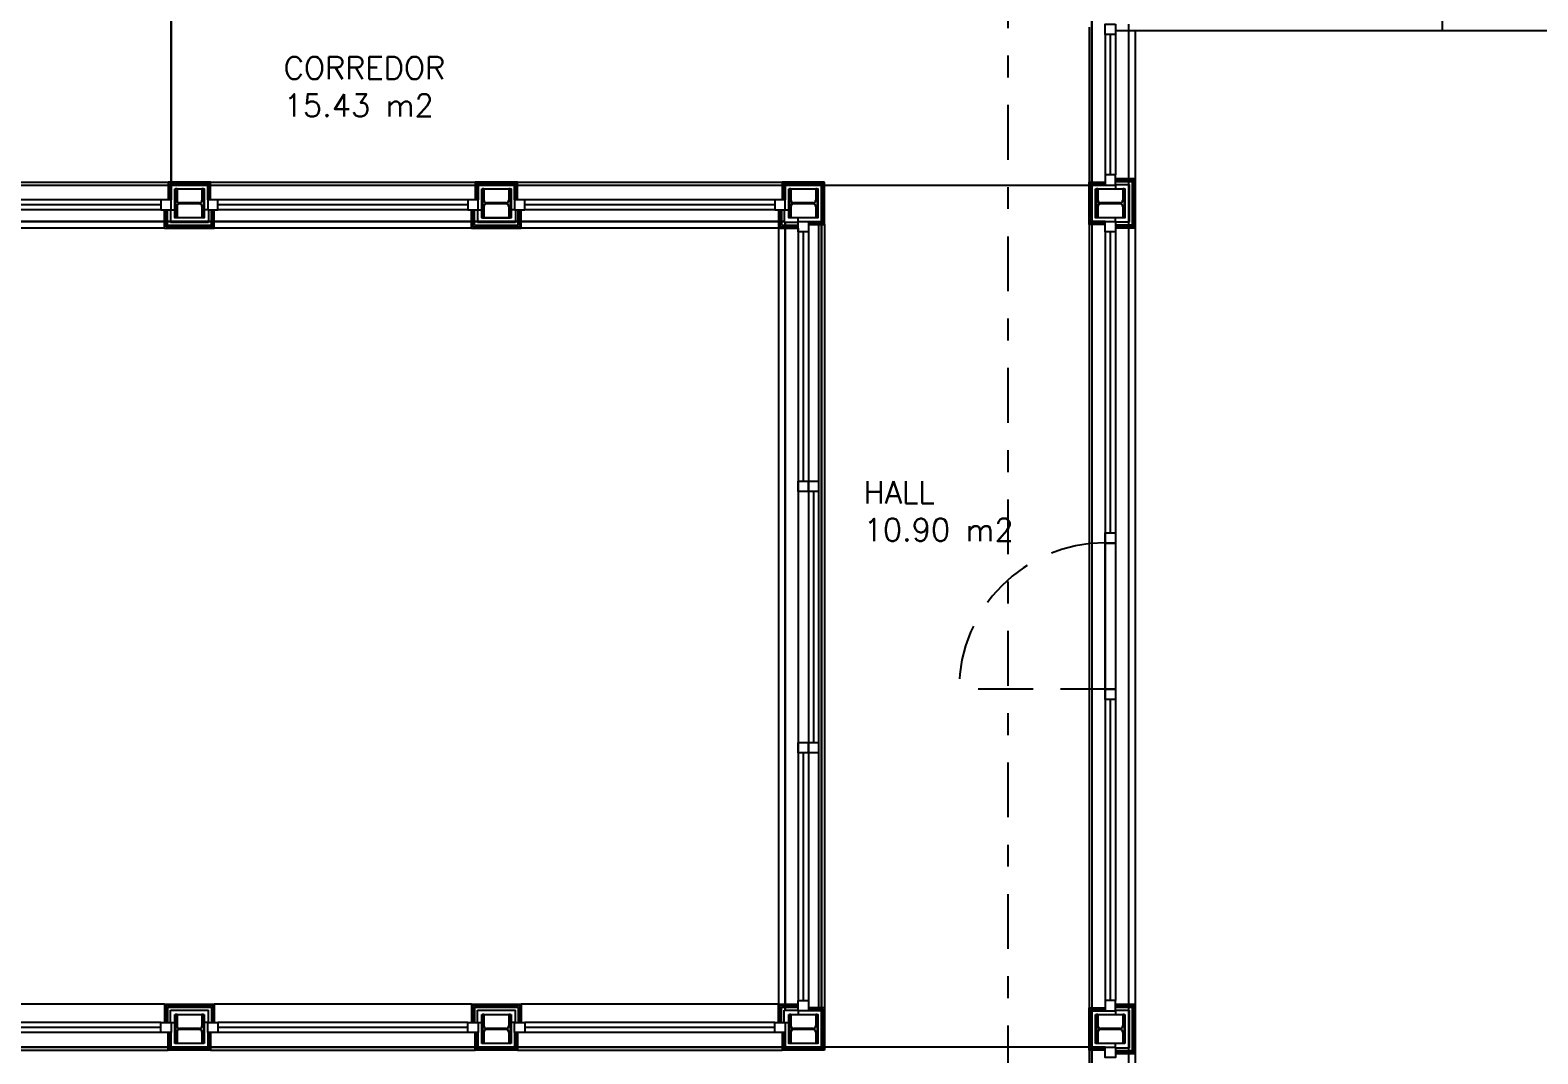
# Model space of a CAD drawing. Header units: millimetres. Extents: x 145 to 60311, y -8355 to 8851.
# Drawn here: x 773.99 to 780.87, y 510.89 to 515.56 of the extents above; entities that cross this region are included whole.
import ezdxf

# ---------------------------------------------------------------- set-up
doc = ezdxf.new("R2010")
doc.units = ezdxf.units.MM
doc.linetypes.add('DASHDOT2', pattern=[0.5, 0.25, -0.125, 0, -0.125])
doc.linetypes.add('HIDDEN', pattern=[0.375, 0.25, -0.125])
for name, color, linetype in [('ARQ', 8, 'Continuous'), ('ARQ-TEXTO', 8, 'Continuous'), ('CABOS', 3, 'DASHDOT2')]:
    doc.layers.add(name, color=color, linetype=linetype)
doc.styles.add('ROMANS', font='romans', dxfattribs={"height": 1.2})

msp = doc.modelspace()

# ---------------------------------------------------------------- linework, layer by layer
at = {"layer": 'ARQ'}
for p, q in [((774.6359, 514.8582), (774.6359, 517.6249)), ((774.6359, 516.4916), (774.6359, 514.8582)), ((778.8359, 514.8582), (778.8359, 516.4916)), ((778.8359, 516.4916), (778.8359, 510.1249)), ((778.8359, 516.4916), (778.8359, 513.3582)), ((780.4326, 515.6516), (780.4326, 515.5616)), ((779.0025, 515.5916), (779.0025, 510.1915)), ((779.0025, 515.5916), (779.0025, 510.1915)), ((778.8225, 515.5782), (778.8225, 510.2049)), ((778.8959, 515.5449), (778.8959, 514.9049)), ((778.9192, 515.5449), (778.9192, 514.9049)), ((780.4326, 515.5616), (778.9425, 515.5616)), ((778.9425, 515.5449), (778.9425, 514.9049)), ((781.6059, 515.5616), (778.9725, 515.5616)), ((779.0325, 515.5616), (779.0325, 514.7416)), ((783.2326, 515.5616), (779.0325, 515.5616)), ((779.0325, 515.5616), (779.0325, 510.2215)), ((767.8025, 514.8582), (774.6359, 514.8582)), ((767.8025, 514.8582), (777.6025, 514.8582)), ((773.4158, 514.8715), (774.6225, 514.8715)), ((774.8159, 514.8715), (774.6225, 514.8715)), ((774.6225, 514.8715), (774.6225, 514.7915)), ((774.6292, 514.7915), (774.6292, 514.8649)), ((774.6292, 514.8649), (774.8092, 514.8649)), ((774.6359, 514.8582), (778.8359, 514.8582)), ((774.6559, 514.8415), (774.6559, 514.7082)), ((774.6625, 514.8415), (774.6559, 514.8415)), ((774.6625, 514.8415), (774.6625, 514.789)), ((774.7759, 514.8415), (774.7759, 514.789)), ((774.7825, 514.8415), (774.7759, 514.8415)), ((774.7825, 514.8415), (774.7825, 514.7082)), ((774.8092, 514.8649), (774.8092, 514.7915)), ((774.8159, 514.7915), (774.8159, 514.8715)), ((774.8159, 514.8715), (776.0225, 514.8715)), ((776.2159, 514.8715), (776.0225, 514.8715)), ((776.0225, 514.8715), (776.0225, 514.7915)), ((776.0292, 514.7915), (776.0292, 514.8649)), ((776.0292, 514.8649), (776.2092, 514.8649)), ((776.0559, 514.8415), (776.0559, 514.7082)), ((776.0625, 514.8415), (776.0559, 514.8415)), ((776.0625, 514.8415), (776.0625, 514.789)), ((776.1759, 514.8415), (776.1759, 514.789)), ((776.1825, 514.8415), (776.1759, 514.8415)), ((776.1825, 514.8415), (776.1825, 514.7082)), ((776.2092, 514.8649), (776.2092, 514.7915)), ((776.2159, 514.7915), (776.2159, 514.8715)), ((776.2159, 514.8715), (777.4225, 514.8715)), ((777.6159, 514.8715), (777.4225, 514.8715)), ((777.4225, 514.8715), (777.4225, 514.7915)), ((777.4292, 514.7915), (777.4292, 514.8649)), ((777.4292, 514.8649), (777.6092, 514.8649)), ((777.6025, 514.8582), (777.4359, 514.8582)), ((777.4359, 514.8582), (777.4359, 514.7915)), ((777.4559, 514.8415), (777.4559, 514.7082)), ((777.4625, 514.8415), (777.4559, 514.8415)), ((777.4625, 514.8415), (777.4625, 514.789)), ((777.5759, 514.8415), (777.5759, 514.789)), ((777.5825, 514.8415), (777.5759, 514.8415)), ((777.5825, 514.8415), (777.5825, 514.7082)), ((777.6025, 510.9249), (777.6025, 514.8582)), ((777.6025, 514.6915), (777.6025, 514.8582)), ((777.6025, 514.8582), (777.6025, 510.9249)), ((777.6092, 514.8649), (777.6092, 514.6849)), ((777.6159, 514.6782), (777.6159, 514.8715)), ((778.8225, 514.6782), (778.8225, 514.8715)), ((778.8225, 514.8715), (778.8959, 514.8715)), ((778.8292, 514.6849), (778.8292, 514.8649)), ((778.8292, 514.8649), (778.8959, 514.8649)), ((778.8359, 514.8582), (778.8359, 510.9249)), ((778.8359, 514.6915), (778.8359, 514.8582)), ((778.8359, 514.8582), (778.8959, 514.8582)), ((778.8559, 514.8415), (778.8559, 514.7082)), ((778.8625, 514.8415), (778.8559, 514.8415)), ((778.8625, 514.8415), (778.8625, 514.789)), ((778.9425, 514.8882), (779.0325, 514.8882)), ((779.0259, 514.8815), (778.9425, 514.8815)), ((778.9425, 514.8749), (779.0192, 514.8749)), ((778.9425, 514.8615), (779.0059, 514.8615)), ((778.9425, 514.8582), (778.9425, 514.8415)), ((778.9759, 514.8415), (778.9759, 514.789)), ((778.9825, 514.8415), (778.9759, 514.8415)), ((778.9825, 514.8415), (778.9825, 514.7082)), ((779.0059, 514.8615), (779.0059, 514.6882)), ((779.0192, 514.8749), (779.0192, 514.6749)), ((779.0259, 514.6682), (779.0259, 514.8815)), ((779.0325, 514.8882), (779.0325, 514.6615)), ((774.5892, 514.7915), (773.4492, 514.7915)), ((774.5892, 514.7682), (773.4492, 514.7682)), ((774.6625, 514.7607), (774.6625, 514.7082)), ((774.7639, 514.777), (774.6745, 514.777)), ((774.7639, 514.7727), (774.6745, 514.7727)), ((774.7759, 514.7607), (774.7759, 514.7082)), ((775.9892, 514.7915), (774.8492, 514.7915)), ((775.9892, 514.7682), (774.8492, 514.7682)), ((776.0625, 514.7607), (776.0625, 514.7082)), ((776.1639, 514.777), (776.0745, 514.777)), ((776.1639, 514.7727), (776.0745, 514.7727)), ((776.1759, 514.7607), (776.1759, 514.7082)), ((777.3892, 514.7915), (776.2492, 514.7915)), ((777.3892, 514.7682), (776.2492, 514.7682)), ((777.4625, 514.7607), (777.4625, 514.7082)), ((777.5639, 514.777), (777.4745, 514.777)), ((777.5639, 514.7727), (777.4745, 514.7727)), ((777.5759, 514.7607), (777.5759, 514.7082)), ((778.8625, 514.7607), (778.8625, 514.7082)), ((778.9639, 514.777), (778.8745, 514.777)), ((778.9639, 514.7727), (778.8745, 514.7727)), ((778.9759, 514.7607), (778.9759, 514.7082)), ((777.4359, 514.6915), (767.6358, 514.6915)), ((767.6358, 514.6915), (777.4359, 514.6915)), ((774.5892, 514.7449), (773.4492, 514.7449)), ((774.6059, 514.6615), (774.6059, 514.7449)), ((774.6125, 514.7449), (774.6125, 514.6682)), ((774.6192, 514.6749), (774.6192, 514.7449)), ((774.6325, 514.7449), (774.6325, 514.6882)), ((774.6325, 514.6882), (774.8059, 514.6882)), ((774.6359, 514.7449), (774.6525, 514.7449)), ((774.6625, 514.7082), (774.6559, 514.7082)), ((774.7825, 514.7082), (774.7759, 514.7082)), ((774.8025, 514.7449), (774.7859, 514.7449)), ((774.8059, 514.7449), (774.8059, 514.6882)), ((774.8192, 514.6749), (774.8192, 514.7449)), ((774.8259, 514.6682), (774.8259, 514.7449)), ((774.8325, 514.6615), (774.8325, 514.7449)), ((775.9892, 514.7449), (774.8492, 514.7449)), ((776.0059, 514.6615), (776.0059, 514.7449)), ((776.0125, 514.7449), (776.0125, 514.6682)), ((776.0192, 514.6749), (776.0192, 514.7449)), ((776.0325, 514.7449), (776.0325, 514.6882)), ((776.0325, 514.6882), (776.2059, 514.6882)), ((776.0359, 514.7449), (776.0525, 514.7449)), ((776.0625, 514.7082), (776.0559, 514.7082)), ((776.0559, 514.7082), (776.1825, 514.7082)), ((776.1825, 514.7082), (776.1759, 514.7082)), ((776.2025, 514.7449), (776.1859, 514.7449)), ((776.2059, 514.7449), (776.2059, 514.6882)), ((776.2192, 514.6749), (776.2192, 514.7449)), ((776.2259, 514.6682), (776.2259, 514.7449)), ((776.2325, 514.6615), (776.2325, 514.7449)), ((777.3892, 514.7449), (776.2492, 514.7449)), ((777.4059, 514.7449), (777.4059, 514.6615)), ((777.4059, 514.7215), (777.4059, 511.1215)), ((777.4125, 514.7449), (777.4125, 514.6682)), ((777.4192, 514.7449), (777.4192, 514.6749)), ((777.4325, 514.7449), (777.4325, 514.6882)), ((777.4325, 514.6882), (777.4959, 514.6882)), ((777.4359, 514.7449), (777.4525, 514.7449)), ((777.4359, 511.0915), (777.4359, 514.6915)), ((777.4359, 514.6915), (777.4359, 511.0915)), ((777.4625, 514.7082), (777.4559, 514.7082)), ((777.4959, 514.6915), (777.4959, 514.7082)), ((777.5425, 514.6915), (777.6025, 514.6915)), ((777.5825, 514.7082), (777.5759, 514.7082)), ((777.6025, 514.6915), (777.6025, 511.0915)), ((778.8959, 514.6915), (778.8359, 514.6915)), ((778.8625, 514.7082), (778.8559, 514.7082)), ((778.9425, 514.6915), (778.9425, 514.7082)), ((779.0059, 514.6882), (778.9425, 514.6882)), ((778.9825, 514.7082), (778.9759, 514.7082)), ((774.6059, 514.6615), (773.4325, 514.6615)), ((774.6059, 514.6615), (774.8325, 514.6615)), ((774.6125, 514.6682), (774.8259, 514.6682)), ((774.6192, 514.6749), (774.8192, 514.6749)), ((776.0059, 514.6615), (774.8325, 514.6615)), ((776.0059, 514.6615), (776.2325, 514.6615)), ((776.0125, 514.6682), (776.2259, 514.6682)), ((776.0192, 514.6749), (776.2192, 514.6749)), ((777.4059, 514.6615), (776.2325, 514.6615)), ((777.4059, 514.6615), (777.4959, 514.6615)), ((777.4125, 514.6682), (777.4959, 514.6682)), ((777.4192, 514.6749), (777.4959, 514.6749)), ((777.4959, 514.6615), (777.4959, 511.1382)), ((777.5192, 514.6449), (777.5192, 513.5071)), ((777.6092, 514.6849), (777.5425, 514.6849)), ((777.5425, 514.6782), (777.6159, 514.6782)), ((777.5425, 514.6449), (777.5425, 513.4604)), ((777.5892, 514.6782), (777.5892, 511.1049)), ((777.6159, 514.6782), (777.6159, 511.1049)), ((778.8959, 514.6782), (778.8225, 514.6782)), ((778.8959, 514.6849), (778.8292, 514.6849)), ((778.8959, 514.6449), (778.8959, 511.1382)), ((778.9192, 514.6449), (778.9192, 513.2715)), ((779.0192, 514.6749), (778.9425, 514.6749)), ((778.9425, 514.6682), (779.0259, 514.6682)), ((779.0325, 514.6615), (778.9425, 514.6615)), ((778.9425, 514.6449), (778.9425, 511.1382)), ((779.0325, 514.6615), (779.0325, 511.1215)), ((777.5425, 513.4604), (777.5425, 512.3149)), ((777.5659, 513.4604), (777.5659, 512.3149)), ((778.9192, 512.5115), (778.9192, 511.1382)), ((777.4959, 512.3149), (777.4959, 511.1382)), ((777.5425, 512.3149), (777.5425, 511.1382)), ((777.5192, 512.2682), (777.5192, 511.1382)), ((774.6059, 511.1215), (773.4325, 511.1215)), ((774.6059, 511.1215), (774.8325, 511.1215)), ((774.6059, 511.1215), (774.6059, 511.0382)), ((774.6125, 511.0382), (774.6125, 511.1149)), ((774.6125, 511.1149), (774.8259, 511.1149)), ((774.8259, 511.1149), (774.8259, 511.0382)), ((776.0059, 511.1215), (774.8325, 511.1215)), ((774.8325, 511.1215), (774.8325, 511.0382)), ((776.0059, 511.1215), (776.2325, 511.1215)), ((776.0059, 511.1215), (776.0059, 511.0382)), ((776.0125, 511.0382), (776.0125, 511.1149)), ((776.0125, 511.1149), (776.2259, 511.1149)), ((776.2259, 511.1149), (776.2259, 511.0382)), ((777.4059, 511.1215), (776.2325, 511.1215)), ((776.2325, 511.1215), (776.2325, 511.0382)), ((777.4059, 511.0382), (777.4059, 511.1215)), ((777.4059, 511.1215), (777.4959, 511.1215)), ((777.4125, 511.0382), (777.4125, 511.1149)), ((777.4125, 511.1149), (777.4959, 511.1149)), ((778.9425, 511.1215), (779.0325, 511.1215)), ((779.0259, 511.1149), (778.9425, 511.1149)), ((779.0259, 510.9015), (779.0259, 511.1149)), ((779.0325, 511.1215), (779.0325, 510.8949)), ((774.6192, 511.1082), (774.8192, 511.1082)), ((774.6192, 511.1082), (774.6192, 511.0382)), ((774.6325, 511.0949), (774.8059, 511.0949)), ((774.6325, 511.0382), (774.6325, 511.0949)), ((774.6525, 511.0749), (774.7859, 511.0749)), ((774.6525, 510.9415), (774.6525, 511.0749)), ((774.6559, 511.0749), (774.6559, 510.9415)), ((774.6625, 511.0749), (774.6559, 511.0749)), ((774.6625, 511.0749), (774.6625, 511.0224)), ((774.7759, 511.0749), (774.7759, 511.0224)), ((774.7825, 511.0749), (774.7759, 511.0749)), ((774.7825, 511.0749), (774.7825, 510.9415)), ((774.7859, 511.0749), (774.7859, 510.9415)), ((774.8059, 511.0382), (774.8059, 511.0949)), ((774.8192, 511.1082), (774.8192, 511.0382)), ((776.0192, 511.1082), (776.2192, 511.1082)), ((776.0192, 511.1082), (776.0192, 511.0382)), ((776.0325, 511.0949), (776.2059, 511.0949)), ((776.0325, 511.0382), (776.0325, 511.0949)), ((776.0525, 511.0749), (776.1859, 511.0749)), ((776.0525, 510.9415), (776.0525, 511.0749)), ((776.0559, 511.0749), (776.0559, 510.9415)), ((776.0625, 511.0749), (776.0559, 511.0749)), ((776.0559, 511.0749), (776.1825, 511.0749)), ((776.0625, 511.0749), (776.0625, 511.0224)), ((776.1759, 511.0749), (776.1759, 511.0224)), ((776.1825, 511.0749), (776.1759, 511.0749)), ((776.1825, 511.0749), (776.1825, 510.9415)), ((776.1859, 511.0749), (776.1859, 510.9415)), ((776.2059, 511.0382), (776.2059, 511.0949)), ((776.2192, 511.1082), (776.2192, 511.0382)), ((777.4192, 511.0382), (777.4192, 511.1082)), ((777.4192, 511.1082), (777.4959, 511.1082)), ((777.4325, 511.0382), (777.4325, 511.0949)), ((777.4325, 511.0949), (777.4959, 511.0949)), ((777.4559, 511.0749), (777.4559, 510.9415)), ((777.4625, 511.0749), (777.4559, 511.0749)), ((777.4559, 511.0749), (777.5825, 511.0749)), ((777.4625, 511.0749), (777.4625, 511.0224)), ((777.4959, 511.0915), (777.4959, 511.0749)), ((777.6159, 511.1049), (777.5425, 511.1049)), ((777.6092, 511.0982), (777.5425, 511.0982)), ((777.6025, 511.0915), (777.5425, 511.0915)), ((777.5759, 511.0749), (777.5759, 511.0224)), ((777.5825, 511.0749), (777.5759, 511.0749)), ((777.5825, 511.0749), (777.5825, 510.9415)), ((777.6025, 511.0915), (777.6025, 510.9249)), ((777.6092, 510.9182), (777.6092, 511.0982)), ((777.6159, 511.1049), (777.6159, 510.9115)), ((778.8225, 510.9115), (778.8225, 511.1049)), ((778.8225, 511.1049), (778.8959, 511.1049)), ((778.8292, 510.9182), (778.8292, 511.0982)), ((778.8292, 511.0982), (778.8959, 511.0982)), ((778.8359, 510.9249), (778.8359, 511.0915)), ((778.8359, 511.0915), (778.8959, 511.0915)), ((778.8525, 511.0749), (778.9859, 511.0749)), ((778.8525, 510.9415), (778.8525, 511.0749)), ((778.8559, 511.0749), (778.8559, 510.9415)), ((778.8625, 511.0749), (778.8559, 511.0749)), ((778.8625, 511.0749), (778.8625, 511.0224)), ((778.9425, 511.1082), (779.0192, 511.1082)), ((778.9425, 511.0949), (779.0059, 511.0949)), ((778.9425, 511.0915), (778.9425, 511.0749)), ((778.9759, 511.0749), (778.9759, 511.0224)), ((778.9825, 511.0749), (778.9759, 511.0749)), ((778.9825, 511.0749), (778.9825, 510.9415)), ((778.9859, 511.0749), (778.9859, 510.9415)), ((779.0059, 511.0949), (779.0059, 510.9215)), ((779.0192, 511.1082), (779.0192, 510.9082)), ((774.5892, 511.0382), (773.4492, 511.0382)), ((774.5892, 511.0149), (773.4492, 511.0149)), ((774.5892, 510.9915), (773.4492, 510.9915)), ((774.6225, 510.9115), (774.6225, 510.9915)), ((774.6292, 510.9915), (774.6292, 510.9182)), ((774.6359, 511.0382), (774.6525, 511.0382)), ((774.6359, 510.9249), (774.6359, 510.9915)), ((774.6625, 510.994), (774.6625, 510.9415)), ((774.7639, 511.0104), (774.6745, 511.0104)), ((774.7639, 511.006), (774.6745, 511.006)), ((774.7759, 510.994), (774.7759, 510.9415)), ((774.8025, 511.0382), (774.7859, 511.0382)), ((774.8025, 510.9915), (774.8025, 510.9249)), ((774.8092, 510.9182), (774.8092, 510.9915)), ((774.8159, 510.9915), (774.8159, 510.9115)), ((775.9892, 511.0382), (774.8492, 511.0382)), ((775.9892, 511.0149), (774.8492, 511.0149)), ((775.9892, 510.9915), (774.8492, 510.9915)), ((776.0225, 510.9115), (776.0225, 510.9915)), ((776.0292, 510.9915), (776.0292, 510.9182)), ((776.0359, 511.0382), (776.0525, 511.0382)), ((776.0359, 510.9249), (776.0359, 510.9915)), ((776.0625, 510.994), (776.0625, 510.9415)), ((776.1639, 511.0104), (776.0745, 511.0104)), ((776.1639, 511.006), (776.0745, 511.006)), ((776.1759, 510.994), (776.1759, 510.9415)), ((776.2025, 511.0382), (776.1859, 511.0382)), ((776.2025, 510.9915), (776.2025, 510.9249)), ((776.2092, 510.9182), (776.2092, 510.9915)), ((776.2159, 510.9915), (776.2159, 510.9115)), ((777.3892, 511.0382), (776.2492, 511.0382)), ((777.3892, 511.0149), (776.2492, 511.0149)), ((777.3892, 510.9915), (776.2492, 510.9915)), ((777.4225, 510.9915), (777.4225, 510.9115)), ((777.4292, 510.9915), (777.4292, 510.9182)), ((777.4359, 511.0382), (777.4525, 511.0382)), ((777.4359, 510.9915), (777.4359, 510.9249)), ((777.4625, 510.994), (777.4625, 510.9415)), ((777.5639, 511.0104), (777.4745, 511.0104)), ((777.5639, 511.006), (777.4745, 511.006)), ((777.5759, 510.994), (777.5759, 510.9415)), ((778.8625, 510.994), (778.8625, 510.9415)), ((778.9639, 511.0104), (778.8745, 511.0104)), ((778.9639, 511.006), (778.8745, 511.006)), ((778.9759, 510.994), (778.9759, 510.9415)), ((778.8359, 510.9249), (770.6025, 510.9249)), ((770.6025, 510.9249), (777.6025, 510.9249)), ((773.4158, 510.9115), (774.6225, 510.9115)), ((774.8159, 510.9115), (774.6225, 510.9115)), ((774.6292, 510.9182), (774.8092, 510.9182)), ((774.8025, 510.9249), (774.6359, 510.9249)), ((774.7859, 510.9415), (774.6525, 510.9415)), ((774.6625, 510.9415), (774.6559, 510.9415)), ((774.7825, 510.9415), (774.7759, 510.9415)), ((774.8159, 510.9115), (776.0225, 510.9115)), ((776.2159, 510.9115), (776.0225, 510.9115)), ((776.0292, 510.9182), (776.2092, 510.9182)), ((776.2025, 510.9249), (776.0359, 510.9249)), ((776.1859, 510.9415), (776.0525, 510.9415)), ((776.0625, 510.9415), (776.0559, 510.9415)), ((776.1825, 510.9415), (776.0559, 510.9415)), ((776.1825, 510.9415), (776.1759, 510.9415)), ((776.2159, 510.9115), (777.4225, 510.9115)), ((777.6159, 510.9115), (777.4225, 510.9115)), ((777.4292, 510.9182), (777.6092, 510.9182)), ((777.6025, 510.9249), (777.4359, 510.9249)), ((777.4625, 510.9415), (777.4559, 510.9415)), ((777.5825, 510.9415), (777.4559, 510.9415)), ((777.5825, 510.9415), (777.5759, 510.9415)), ((778.8359, 510.9249), (777.6025, 510.9249)), ((778.8959, 510.9115), (778.8225, 510.9115)), ((778.8959, 510.9182), (778.8292, 510.9182)), ((778.8959, 510.9249), (778.8359, 510.9249)), ((778.8359, 510.1249), (778.8359, 510.9249)), ((778.9859, 510.9415), (778.8525, 510.9415)), ((778.8625, 510.9415), (778.8559, 510.9415)), ((778.9425, 510.9249), (778.9425, 510.9415)), ((779.0059, 510.9215), (778.9425, 510.9215)), ((779.0192, 510.9082), (778.9425, 510.9082)), ((778.9825, 510.9415), (778.9759, 510.9415)), ((778.9425, 510.9015), (779.0259, 510.9015)), ((779.0325, 510.8949), (778.9425, 510.8949))]:
    msp.add_line(p, q, dxfattribs=at)
at = {"layer": 'ARQ', "linetype": 'HIDDEN'}
msp.add_line((778.9425, 512.5582), (778.2292, 512.5582), dxfattribs=at)
at = {"layer": 'ARQ'}
for points in [[(778.8359, 514.8582), (778.8359, 516.4916)], [(774.8025, 514.7915), (774.8025, 514.8582), (774.6359, 514.8582), (774.6359, 514.7915)], [(776.2025, 514.7915), (776.2025, 514.8582), (776.0359, 514.8582), (776.0359, 514.7915)]]:
    msp.add_lwpolyline(points, dxfattribs=at)
for points in [[(778.9425, 515.5916), (778.9425, 515.5449), (778.8959, 515.5449), (778.8959, 515.5916)], [(778.9425, 514.8582), (778.9425, 514.9049), (778.8959, 514.9049), (778.8959, 514.8582)], [(774.6525, 514.8415), (774.7859, 514.8415), (774.7859, 514.7082), (774.6525, 514.7082)], [(776.0525, 514.8415), (776.1859, 514.8415), (776.1859, 514.7082), (776.0525, 514.7082)], [(777.4525, 514.8415), (777.5859, 514.8415), (777.5859, 514.7082), (777.4525, 514.7082)], [(778.8525, 514.8415), (778.9859, 514.8415), (778.9859, 514.7082), (778.8525, 514.7082)], [(774.6359, 514.7449), (774.6359, 514.7915), (774.5892, 514.7915), (774.5892, 514.7449)], [(774.8492, 514.7449), (774.8492, 514.7915), (774.8025, 514.7915), (774.8025, 514.7449)], [(776.0359, 514.7449), (776.0359, 514.7915), (775.9892, 514.7915), (775.9892, 514.7449)], [(776.2492, 514.7449), (776.2492, 514.7915), (776.2025, 514.7915), (776.2025, 514.7449)], [(777.4359, 514.7449), (777.4359, 514.7915), (777.3892, 514.7915), (777.3892, 514.7449)], [(777.5425, 514.6915), (777.5425, 514.6449), (777.4959, 514.6449), (777.4959, 514.6915)], [(778.9425, 514.6915), (778.9425, 514.6449), (778.8959, 514.6449), (778.8959, 514.6915)], [(777.5425, 513.5071), (777.5425, 513.4604), (777.4959, 513.4604), (777.4959, 513.5071)], [(777.5892, 513.5071), (777.5892, 513.4604), (777.5425, 513.4604), (777.5425, 513.5071)], [(778.9425, 513.2715), (778.9425, 513.2249), (778.8959, 513.2249), (778.8959, 513.2715)], [(778.9425, 513.2249), (778.9425, 512.5582), (778.8959, 512.5582), (778.8959, 513.2249)], [(778.9425, 512.5582), (778.9425, 512.5115), (778.8959, 512.5115), (778.8959, 512.5582)], [(777.5425, 512.3149), (777.5425, 512.2682), (777.4959, 512.2682), (777.4959, 512.3149)], [(777.5892, 512.3149), (777.5892, 512.2682), (777.5425, 512.2682), (777.5425, 512.3149)], [(777.5425, 511.1382), (777.5425, 511.0915), (777.4959, 511.0915), (777.4959, 511.1382)], [(778.9425, 511.0915), (778.9425, 511.1382), (778.8959, 511.1382), (778.8959, 511.0915)], [(777.4525, 511.0749), (777.5859, 511.0749), (777.5859, 510.9415), (777.4525, 510.9415)], [(774.6359, 511.0382), (774.6359, 510.9915), (774.5892, 510.9915), (774.5892, 511.0382)], [(774.8492, 511.0382), (774.8492, 510.9915), (774.8025, 510.9915), (774.8025, 511.0382)], [(776.0359, 511.0382), (776.0359, 510.9915), (775.9892, 510.9915), (775.9892, 511.0382)], [(776.2492, 511.0382), (776.2492, 510.9915), (776.2025, 510.9915), (776.2025, 511.0382)], [(777.4359, 511.0382), (777.4359, 510.9915), (777.3892, 510.9915), (777.3892, 511.0382)], [(778.9425, 510.9249), (778.9425, 510.8782), (778.8959, 510.8782), (778.8959, 510.9249)]]:
    msp.add_lwpolyline(points, close=True, dxfattribs=at)
for centre, start, end in [((774.6745, 514.789), 180, 270), ((774.6745, 514.7607), 90, 180), ((774.7639, 514.789), 270, 0), ((774.7639, 514.7607), 0, 90), ((776.0745, 514.789), 180, 270), ((776.0745, 514.7607), 90, 180), ((776.1639, 514.789), 270, 0), ((776.1639, 514.7607), 0, 90), ((777.4745, 514.789), 180, 270), ((777.4745, 514.7607), 90, 180), ((777.5639, 514.789), 270, 0), ((777.5639, 514.7607), 0, 90), ((778.8745, 514.789), 180, 270), ((778.8745, 514.7607), 90, 180), ((778.9639, 514.789), 270, 0), ((778.9639, 514.7607), 0, 90), ((774.6745, 511.0224), 180, 270), ((774.6745, 510.994), 90, 180), ((774.7639, 511.0224), 270, 0), ((774.7639, 510.994), 0, 90), ((776.0745, 511.0224), 180, 270), ((776.0745, 510.994), 90, 180), ((776.1639, 511.0224), 270, 0), ((776.1639, 510.994), 0, 90), ((777.4745, 511.0224), 180, 270), ((777.4745, 510.994), 90, 180), ((777.5639, 511.0224), 270, 0), ((777.5639, 510.994), 0, 90), ((778.8745, 511.0224), 180, 270), ((778.8745, 510.994), 90, 180), ((778.9639, 511.0224), 270, 0), ((778.9639, 510.994), 0, 90)]:
    msp.add_arc(centre, 0.012, start, end, dxfattribs=at)
at = {"layer": 'ARQ', "linetype": 'HIDDEN'}
msp.add_arc((778.8973, 512.5585), 0.6681, 90.12123, 180.02498, dxfattribs=at)
at = {"layer": 'CABOS'}
msp.add_line((778.4519, 515.824, -0.0039), (778.4519, 510.2913, -0.0039), dxfattribs=at)

# ---------------------------------------------------------------- texts
at = {"layer": 'ARQ-TEXTO', "char_height": 0.102401, "attachment_point": 4, "style": 'ROMANS'}
for s, insert in [('{\\Fromans|c0;CORREDOR\\P15.43 m2}', (775.149, 515.3071, -0.0039)), ('{\\Fromans|c0;HALL\\P10.90 m2}', (777.7943, 513.3708, -0.0039))]:
    msp.add_mtext(s, dxfattribs=dict(at, insert=insert))

doc.saveas('drawing.dxf')
